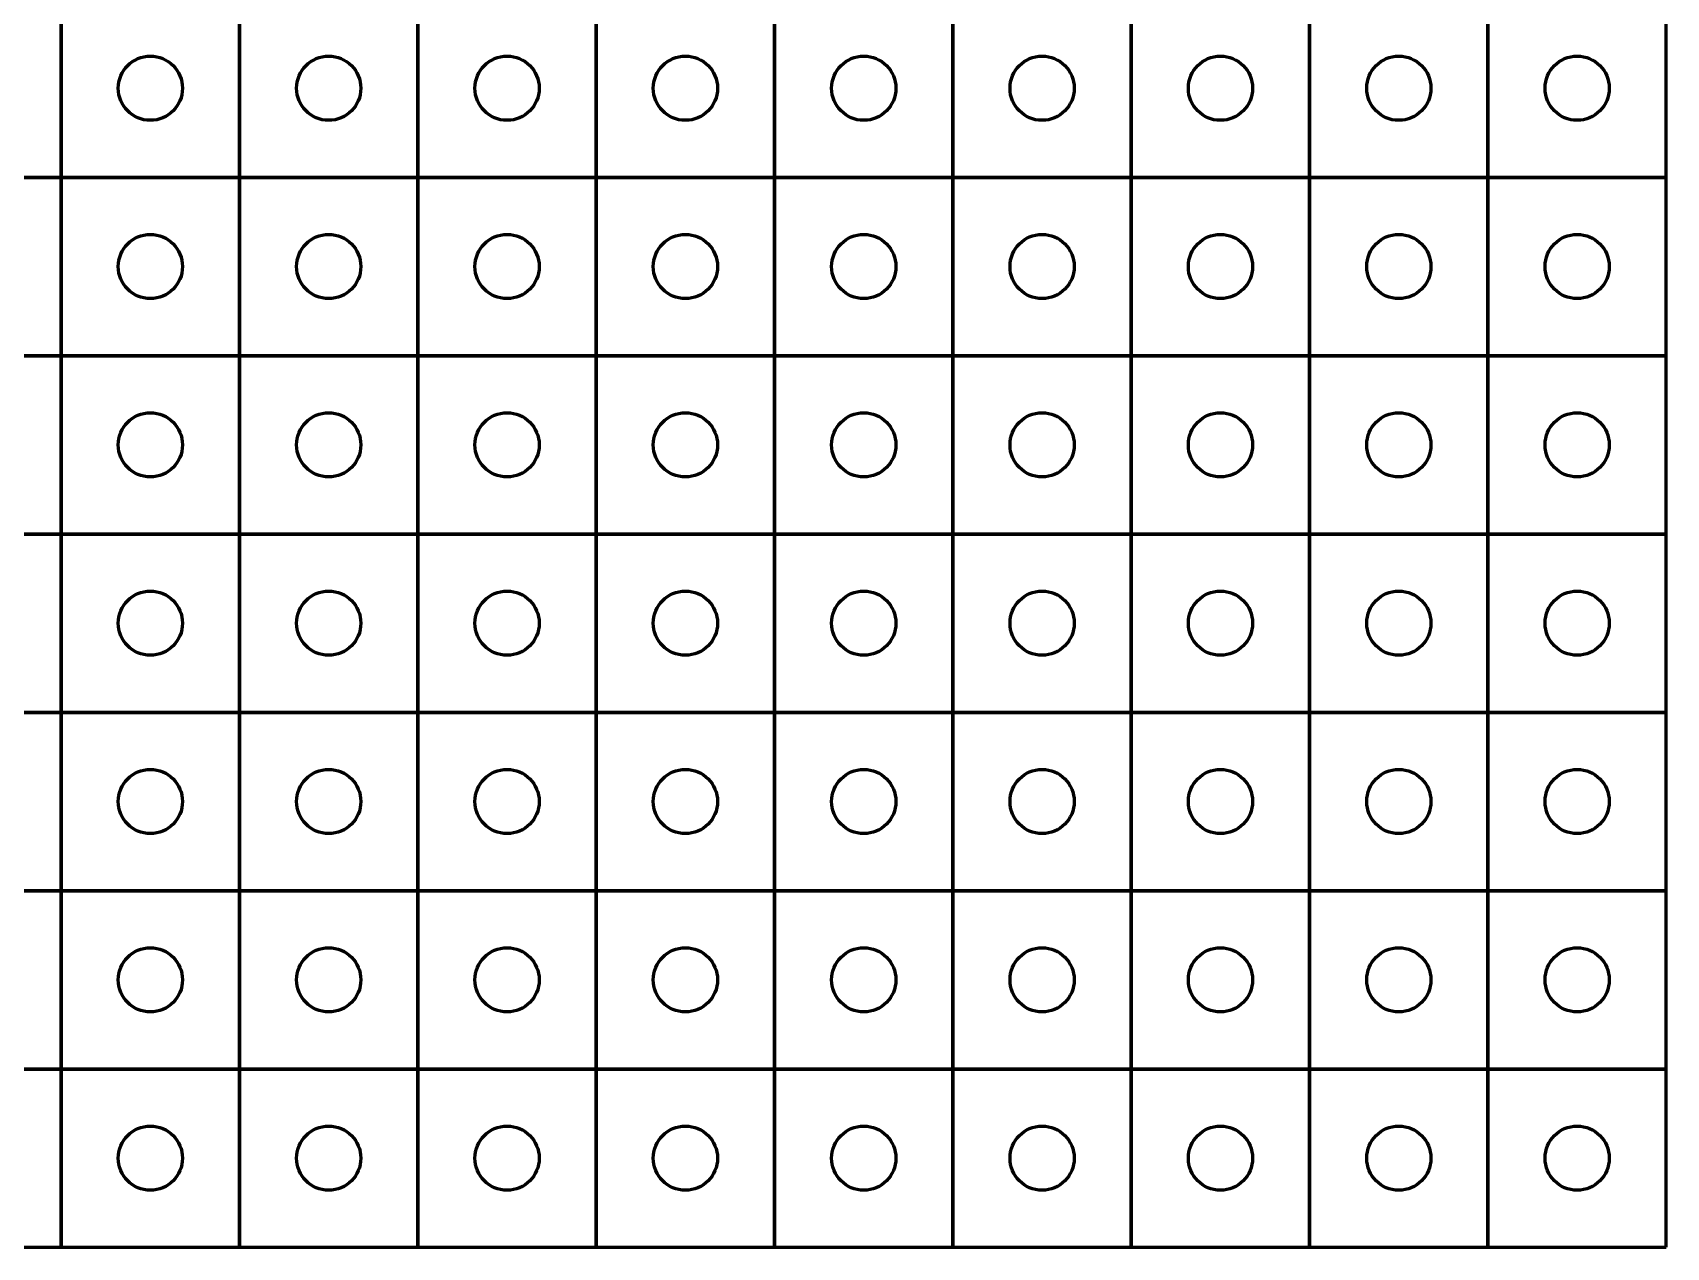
# Model space of a CAD drawing. Header units: millimetres. Extents: x -1927 to 2668, y -5887 to -3281.
# Drawn here: x -1416.5 to -958.5, y -4620.7 to -4280.2 of the extents above; entities that cross this region are included whole.
import ezdxf

# ---------------------------------------------------------------- set-up
doc = ezdxf.new("R2010")
doc.units = ezdxf.units.MM
doc.linetypes.add('K5LT_BASIC', pattern=[0])

# ---------------------------------------------------------------- blocks, each defined once
blk = doc.blocks.new('U278')
at = {"color": 150, "linetype": 'K5LT_BASIC', "lineweight": 60, "true_color": 0x0080ff}
for p, q in [((-1408.47, -4320.74), (-1458.47, -4320.74)), ((-1458.47, -4320.74), (-1458.47, -4370.74)), ((-1408.47, -4370.74), (-1408.47, -4320.74)), ((-1458.47, -4370.74), (-1408.47, -4370.74))]:
    blk.add_line(p, q, dxfattribs=at)
blk = doc.blocks.new('U279')
at = {"color": 150, "linetype": 'K5LT_BASIC', "lineweight": 60, "true_color": 0x0080ff}
for p, q in [((-1358.47, -4320.74), (-1408.47, -4320.74)), ((-1408.47, -4320.74), (-1408.47, -4370.74)), ((-1358.47, -4370.74), (-1358.47, -4320.74)), ((-1408.47, -4370.74), (-1358.47, -4370.74))]:
    blk.add_line(p, q, dxfattribs=at)
blk = doc.blocks.new('U280')
at = {"color": 150, "linetype": 'K5LT_BASIC', "lineweight": 60, "true_color": 0x0080ff}
for p, q in [((-1308.47, -4320.74), (-1358.47, -4320.74)), ((-1358.47, -4320.74), (-1358.47, -4370.74)), ((-1308.47, -4370.74), (-1308.47, -4320.74)), ((-1358.47, -4370.74), (-1308.47, -4370.74))]:
    blk.add_line(p, q, dxfattribs=at)
blk = doc.blocks.new('U281')
at = {"color": 150, "linetype": 'K5LT_BASIC', "lineweight": 60, "true_color": 0x0080ff}
for p, q in [((-1258.47, -4320.74), (-1308.47, -4320.74)), ((-1308.47, -4320.74), (-1308.47, -4370.74)), ((-1258.47, -4370.74), (-1258.47, -4320.74)), ((-1308.47, -4370.74), (-1258.47, -4370.74))]:
    blk.add_line(p, q, dxfattribs=at)
blk = doc.blocks.new('U282')
at = {"color": 150, "linetype": 'K5LT_BASIC', "lineweight": 60, "true_color": 0x0080ff}
for p, q in [((-1208.47, -4320.74), (-1258.47, -4320.74)), ((-1258.47, -4320.74), (-1258.47, -4370.74)), ((-1208.47, -4370.74), (-1208.47, -4320.74)), ((-1258.47, -4370.74), (-1208.47, -4370.74))]:
    blk.add_line(p, q, dxfattribs=at)
blk = doc.blocks.new('U283')
at = {"color": 150, "linetype": 'K5LT_BASIC', "lineweight": 60, "true_color": 0x0080ff}
for p, q in [((-1158.47, -4320.74), (-1208.47, -4320.74)), ((-1208.47, -4320.74), (-1208.47, -4370.74)), ((-1158.47, -4370.74), (-1158.47, -4320.74)), ((-1208.47, -4370.74), (-1158.47, -4370.74))]:
    blk.add_line(p, q, dxfattribs=at)
blk = doc.blocks.new('U284')
at = {"color": 150, "linetype": 'K5LT_BASIC', "lineweight": 60, "true_color": 0x0080ff}
for p, q in [((-1108.47, -4320.74), (-1158.47, -4320.74)), ((-1158.47, -4320.74), (-1158.47, -4370.74)), ((-1108.47, -4370.74), (-1108.47, -4320.74)), ((-1158.47, -4370.74), (-1108.47, -4370.74))]:
    blk.add_line(p, q, dxfattribs=at)
blk = doc.blocks.new('U285')
at = {"color": 150, "linetype": 'K5LT_BASIC', "lineweight": 60, "true_color": 0x0080ff}
for p, q in [((-1058.47, -4320.74), (-1108.47, -4320.74)), ((-1108.47, -4320.74), (-1108.47, -4370.74)), ((-1058.47, -4370.74), (-1058.47, -4320.74)), ((-1108.47, -4370.74), (-1058.47, -4370.74))]:
    blk.add_line(p, q, dxfattribs=at)
blk = doc.blocks.new('U286')
at = {"color": 150, "linetype": 'K5LT_BASIC', "lineweight": 60, "true_color": 0x0080ff}
for p, q in [((-1008.47, -4320.74), (-1058.47, -4320.74)), ((-1058.47, -4320.74), (-1058.47, -4370.74)), ((-1008.47, -4370.74), (-1008.47, -4320.74)), ((-1058.47, -4370.74), (-1008.47, -4370.74))]:
    blk.add_line(p, q, dxfattribs=at)
blk = doc.blocks.new('U287')
at = {"color": 150, "linetype": 'K5LT_BASIC', "lineweight": 60, "true_color": 0x0080ff}
for p, q in [((-958.47, -4320.74), (-1008.47, -4320.74)), ((-1008.47, -4320.74), (-1008.47, -4370.74)), ((-958.47, -4370.74), (-958.47, -4320.74)), ((-1008.47, -4370.74), (-958.47, -4370.74))]:
    blk.add_line(p, q, dxfattribs=at)
blk = doc.blocks.new('U296')
at = {"color": 150, "linetype": 'K5LT_BASIC', "lineweight": 60, "true_color": 0x0080ff}
for p, q in [((-1408.47, -4270.74), (-1458.47, -4270.74)), ((-1458.47, -4270.74), (-1458.47, -4320.74)), ((-1408.47, -4320.74), (-1408.47, -4270.74)), ((-1458.47, -4320.74), (-1408.47, -4320.74))]:
    blk.add_line(p, q, dxfattribs=at)
blk = doc.blocks.new('U297')
at = {"color": 150, "linetype": 'K5LT_BASIC', "lineweight": 60, "true_color": 0x0080ff}
for p, q in [((-1358.47, -4270.74), (-1408.47, -4270.74)), ((-1408.47, -4270.74), (-1408.47, -4320.74)), ((-1358.47, -4320.74), (-1358.47, -4270.74)), ((-1408.47, -4320.74), (-1358.47, -4320.74))]:
    blk.add_line(p, q, dxfattribs=at)
blk = doc.blocks.new('U298')
at = {"color": 150, "linetype": 'K5LT_BASIC', "lineweight": 60, "true_color": 0x0080ff}
for p, q in [((-1308.47, -4270.74), (-1358.47, -4270.74)), ((-1358.47, -4270.74), (-1358.47, -4320.74)), ((-1308.47, -4320.74), (-1308.47, -4270.74)), ((-1358.47, -4320.74), (-1308.47, -4320.74))]:
    blk.add_line(p, q, dxfattribs=at)
blk = doc.blocks.new('U299')
at = {"color": 150, "linetype": 'K5LT_BASIC', "lineweight": 60, "true_color": 0x0080ff}
for p, q in [((-1258.47, -4270.74), (-1308.47, -4270.74)), ((-1308.47, -4270.74), (-1308.47, -4320.74)), ((-1258.47, -4320.74), (-1258.47, -4270.74)), ((-1308.47, -4320.74), (-1258.47, -4320.74))]:
    blk.add_line(p, q, dxfattribs=at)
blk = doc.blocks.new('U300')
at = {"color": 150, "linetype": 'K5LT_BASIC', "lineweight": 60, "true_color": 0x0080ff}
for p, q in [((-1208.47, -4270.74), (-1258.47, -4270.74)), ((-1258.47, -4270.74), (-1258.47, -4320.74)), ((-1208.47, -4320.74), (-1208.47, -4270.74)), ((-1258.47, -4320.74), (-1208.47, -4320.74))]:
    blk.add_line(p, q, dxfattribs=at)
blk = doc.blocks.new('U301')
at = {"color": 150, "linetype": 'K5LT_BASIC', "lineweight": 60, "true_color": 0x0080ff}
for p, q in [((-1158.47, -4270.74), (-1208.47, -4270.74)), ((-1208.47, -4270.74), (-1208.47, -4320.74)), ((-1158.47, -4320.74), (-1158.47, -4270.74)), ((-1208.47, -4320.74), (-1158.47, -4320.74))]:
    blk.add_line(p, q, dxfattribs=at)
blk = doc.blocks.new('U302')
at = {"color": 150, "linetype": 'K5LT_BASIC', "lineweight": 60, "true_color": 0x0080ff}
for p, q in [((-1108.47, -4270.74), (-1158.47, -4270.74)), ((-1158.47, -4270.74), (-1158.47, -4320.74)), ((-1108.47, -4320.74), (-1108.47, -4270.74)), ((-1158.47, -4320.74), (-1108.47, -4320.74))]:
    blk.add_line(p, q, dxfattribs=at)
blk = doc.blocks.new('U303')
at = {"color": 150, "linetype": 'K5LT_BASIC', "lineweight": 60, "true_color": 0x0080ff}
for p, q in [((-1058.47, -4270.74), (-1108.47, -4270.74)), ((-1108.47, -4270.74), (-1108.47, -4320.74)), ((-1058.47, -4320.74), (-1058.47, -4270.74)), ((-1108.47, -4320.74), (-1058.47, -4320.74))]:
    blk.add_line(p, q, dxfattribs=at)
blk = doc.blocks.new('U304')
at = {"color": 150, "linetype": 'K5LT_BASIC', "lineweight": 60, "true_color": 0x0080ff}
for p, q in [((-1008.47, -4270.74), (-1058.47, -4270.74)), ((-1058.47, -4270.74), (-1058.47, -4320.74)), ((-1008.47, -4320.74), (-1008.47, -4270.74)), ((-1058.47, -4320.74), (-1008.47, -4320.74))]:
    blk.add_line(p, q, dxfattribs=at)
blk = doc.blocks.new('U305')
at = {"color": 150, "linetype": 'K5LT_BASIC', "lineweight": 60, "true_color": 0x0080ff}
for p, q in [((-958.47, -4270.74), (-1008.47, -4270.74)), ((-1008.47, -4270.74), (-1008.47, -4320.74)), ((-958.47, -4320.74), (-958.47, -4270.74)), ((-1008.47, -4320.74), (-958.47, -4320.74))]:
    blk.add_line(p, q, dxfattribs=at)
blk = doc.blocks.new('U368')
at = {"color": 150, "linetype": 'K5LT_BASIC', "lineweight": 60, "true_color": 0x0080ff}
for p, q in [((-1408.47, -4570.74), (-1458.47, -4570.74)), ((-1458.47, -4570.74), (-1458.47, -4620.74)), ((-1408.47, -4620.74), (-1408.47, -4570.74)), ((-1458.47, -4620.74), (-1408.47, -4620.74))]:
    blk.add_line(p, q, dxfattribs=at)
blk = doc.blocks.new('U369')
at = {"color": 150, "linetype": 'K5LT_BASIC', "lineweight": 60, "true_color": 0x0080ff}
for p, q in [((-1358.47, -4570.74), (-1408.47, -4570.74)), ((-1408.47, -4570.74), (-1408.47, -4620.74)), ((-1358.47, -4620.74), (-1358.47, -4570.74)), ((-1408.47, -4620.74), (-1358.47, -4620.74))]:
    blk.add_line(p, q, dxfattribs=at)
blk = doc.blocks.new('U370')
at = {"color": 150, "linetype": 'K5LT_BASIC', "lineweight": 60, "true_color": 0x0080ff}
for p, q in [((-1308.47, -4570.74), (-1358.47, -4570.74)), ((-1358.47, -4570.74), (-1358.47, -4620.74)), ((-1308.47, -4620.74), (-1308.47, -4570.74)), ((-1358.47, -4620.74), (-1308.47, -4620.74))]:
    blk.add_line(p, q, dxfattribs=at)
blk = doc.blocks.new('U371')
at = {"color": 150, "linetype": 'K5LT_BASIC', "lineweight": 60, "true_color": 0x0080ff}
for p, q in [((-1258.47, -4570.74), (-1308.47, -4570.74)), ((-1308.47, -4570.74), (-1308.47, -4620.74)), ((-1258.47, -4620.74), (-1258.47, -4570.74)), ((-1308.47, -4620.74), (-1258.47, -4620.74))]:
    blk.add_line(p, q, dxfattribs=at)
blk = doc.blocks.new('U372')
at = {"color": 150, "linetype": 'K5LT_BASIC', "lineweight": 60, "true_color": 0x0080ff}
for p, q in [((-1208.47, -4570.74), (-1258.47, -4570.74)), ((-1258.47, -4570.74), (-1258.47, -4620.74)), ((-1208.47, -4620.74), (-1208.47, -4570.74)), ((-1258.47, -4620.74), (-1208.47, -4620.74))]:
    blk.add_line(p, q, dxfattribs=at)
blk = doc.blocks.new('U373')
at = {"color": 150, "linetype": 'K5LT_BASIC', "lineweight": 60, "true_color": 0x0080ff}
for p, q in [((-1158.47, -4570.74), (-1208.47, -4570.74)), ((-1208.47, -4570.74), (-1208.47, -4620.74)), ((-1158.47, -4620.74), (-1158.47, -4570.74)), ((-1208.47, -4620.74), (-1158.47, -4620.74))]:
    blk.add_line(p, q, dxfattribs=at)
blk = doc.blocks.new('U374')
at = {"color": 150, "linetype": 'K5LT_BASIC', "lineweight": 60, "true_color": 0x0080ff}
for p, q in [((-1108.47, -4570.74), (-1158.47, -4570.74)), ((-1158.47, -4570.74), (-1158.47, -4620.74)), ((-1108.47, -4620.74), (-1108.47, -4570.74)), ((-1158.47, -4620.74), (-1108.47, -4620.74))]:
    blk.add_line(p, q, dxfattribs=at)
blk = doc.blocks.new('U375')
at = {"color": 150, "linetype": 'K5LT_BASIC', "lineweight": 60, "true_color": 0x0080ff}
for p, q in [((-1058.47, -4570.74), (-1108.47, -4570.74)), ((-1108.47, -4570.74), (-1108.47, -4620.74)), ((-1058.47, -4620.74), (-1058.47, -4570.74)), ((-1108.47, -4620.74), (-1058.47, -4620.74))]:
    blk.add_line(p, q, dxfattribs=at)
blk = doc.blocks.new('U376')
at = {"color": 150, "linetype": 'K5LT_BASIC', "lineweight": 60, "true_color": 0x0080ff}
for p, q in [((-1008.47, -4570.74), (-1058.47, -4570.74)), ((-1058.47, -4570.74), (-1058.47, -4620.74)), ((-1008.47, -4620.74), (-1008.47, -4570.74)), ((-1058.47, -4620.74), (-1008.47, -4620.74))]:
    blk.add_line(p, q, dxfattribs=at)
blk = doc.blocks.new('U377')
at = {"color": 150, "linetype": 'K5LT_BASIC', "lineweight": 60, "true_color": 0x0080ff}
for p, q in [((-958.47, -4570.74), (-1008.47, -4570.74)), ((-1008.47, -4570.74), (-1008.47, -4620.74)), ((-958.47, -4620.74), (-958.47, -4570.74)), ((-1008.47, -4620.74), (-958.47, -4620.74))]:
    blk.add_line(p, q, dxfattribs=at)
blk = doc.blocks.new('U386')
at = {"color": 150, "linetype": 'K5LT_BASIC', "lineweight": 60, "true_color": 0x0080ff}
for p, q in [((-1408.47, -4520.74), (-1458.47, -4520.74)), ((-1458.47, -4520.74), (-1458.47, -4570.74)), ((-1408.47, -4570.74), (-1408.47, -4520.74)), ((-1458.47, -4570.74), (-1408.47, -4570.74))]:
    blk.add_line(p, q, dxfattribs=at)
blk = doc.blocks.new('U387')
at = {"color": 150, "linetype": 'K5LT_BASIC', "lineweight": 60, "true_color": 0x0080ff}
for p, q in [((-1358.47, -4520.74), (-1408.47, -4520.74)), ((-1408.47, -4520.74), (-1408.47, -4570.74)), ((-1358.47, -4570.74), (-1358.47, -4520.74)), ((-1408.47, -4570.74), (-1358.47, -4570.74))]:
    blk.add_line(p, q, dxfattribs=at)
blk = doc.blocks.new('U388')
at = {"color": 150, "linetype": 'K5LT_BASIC', "lineweight": 60, "true_color": 0x0080ff}
for p, q in [((-1308.47, -4520.74), (-1358.47, -4520.74)), ((-1358.47, -4520.74), (-1358.47, -4570.74)), ((-1308.47, -4570.74), (-1308.47, -4520.74)), ((-1358.47, -4570.74), (-1308.47, -4570.74))]:
    blk.add_line(p, q, dxfattribs=at)
blk = doc.blocks.new('U389')
at = {"color": 150, "linetype": 'K5LT_BASIC', "lineweight": 60, "true_color": 0x0080ff}
for p, q in [((-1258.47, -4520.74), (-1308.47, -4520.74)), ((-1308.47, -4520.74), (-1308.47, -4570.74)), ((-1258.47, -4570.74), (-1258.47, -4520.74)), ((-1308.47, -4570.74), (-1258.47, -4570.74))]:
    blk.add_line(p, q, dxfattribs=at)
blk = doc.blocks.new('U390')
at = {"color": 150, "linetype": 'K5LT_BASIC', "lineweight": 60, "true_color": 0x0080ff}
for p, q in [((-1208.47, -4520.74), (-1258.47, -4520.74)), ((-1258.47, -4520.74), (-1258.47, -4570.74)), ((-1208.47, -4570.74), (-1208.47, -4520.74)), ((-1258.47, -4570.74), (-1208.47, -4570.74))]:
    blk.add_line(p, q, dxfattribs=at)
blk = doc.blocks.new('U391')
at = {"color": 150, "linetype": 'K5LT_BASIC', "lineweight": 60, "true_color": 0x0080ff}
for p, q in [((-1158.47, -4520.74), (-1208.47, -4520.74)), ((-1208.47, -4520.74), (-1208.47, -4570.74)), ((-1158.47, -4570.74), (-1158.47, -4520.74)), ((-1208.47, -4570.74), (-1158.47, -4570.74))]:
    blk.add_line(p, q, dxfattribs=at)
blk = doc.blocks.new('U392')
at = {"color": 150, "linetype": 'K5LT_BASIC', "lineweight": 60, "true_color": 0x0080ff}
for p, q in [((-1108.47, -4520.74), (-1158.47, -4520.74)), ((-1158.47, -4520.74), (-1158.47, -4570.74)), ((-1108.47, -4570.74), (-1108.47, -4520.74)), ((-1158.47, -4570.74), (-1108.47, -4570.74))]:
    blk.add_line(p, q, dxfattribs=at)
blk = doc.blocks.new('U393')
at = {"color": 150, "linetype": 'K5LT_BASIC', "lineweight": 60, "true_color": 0x0080ff}
for p, q in [((-1058.47, -4520.74), (-1108.47, -4520.74)), ((-1108.47, -4520.74), (-1108.47, -4570.74)), ((-1058.47, -4570.74), (-1058.47, -4520.74)), ((-1108.47, -4570.74), (-1058.47, -4570.74))]:
    blk.add_line(p, q, dxfattribs=at)
blk = doc.blocks.new('U394')
at = {"color": 150, "linetype": 'K5LT_BASIC', "lineweight": 60, "true_color": 0x0080ff}
for p, q in [((-1008.47, -4520.74), (-1058.47, -4520.74)), ((-1058.47, -4520.74), (-1058.47, -4570.74)), ((-1008.47, -4570.74), (-1008.47, -4520.74)), ((-1058.47, -4570.74), (-1008.47, -4570.74))]:
    blk.add_line(p, q, dxfattribs=at)
blk = doc.blocks.new('U395')
at = {"color": 150, "linetype": 'K5LT_BASIC', "lineweight": 60, "true_color": 0x0080ff}
for p, q in [((-958.47, -4520.74), (-1008.47, -4520.74)), ((-1008.47, -4520.74), (-1008.47, -4570.74)), ((-958.47, -4570.74), (-958.47, -4520.74)), ((-1008.47, -4570.74), (-958.47, -4570.74))]:
    blk.add_line(p, q, dxfattribs=at)
blk = doc.blocks.new('U404')
at = {"color": 150, "linetype": 'K5LT_BASIC', "lineweight": 60, "true_color": 0x0080ff}
for p, q in [((-1408.47, -4470.74), (-1458.47, -4470.74)), ((-1458.47, -4470.74), (-1458.47, -4520.74)), ((-1408.47, -4520.74), (-1408.47, -4470.74)), ((-1458.47, -4520.74), (-1408.47, -4520.74))]:
    blk.add_line(p, q, dxfattribs=at)
blk = doc.blocks.new('U405')
at = {"color": 150, "linetype": 'K5LT_BASIC', "lineweight": 60, "true_color": 0x0080ff}
for p, q in [((-1358.47, -4470.74), (-1408.47, -4470.74)), ((-1408.47, -4470.74), (-1408.47, -4520.74)), ((-1358.47, -4520.74), (-1358.47, -4470.74)), ((-1408.47, -4520.74), (-1358.47, -4520.74))]:
    blk.add_line(p, q, dxfattribs=at)
blk = doc.blocks.new('U406')
at = {"color": 150, "linetype": 'K5LT_BASIC', "lineweight": 60, "true_color": 0x0080ff}
for p, q in [((-1308.47, -4470.74), (-1358.47, -4470.74)), ((-1358.47, -4470.74), (-1358.47, -4520.74)), ((-1308.47, -4520.74), (-1308.47, -4470.74)), ((-1358.47, -4520.74), (-1308.47, -4520.74))]:
    blk.add_line(p, q, dxfattribs=at)
blk = doc.blocks.new('U407')
at = {"color": 150, "linetype": 'K5LT_BASIC', "lineweight": 60, "true_color": 0x0080ff}
for p, q in [((-1258.47, -4470.74), (-1308.47, -4470.74)), ((-1308.47, -4470.74), (-1308.47, -4520.74)), ((-1258.47, -4520.74), (-1258.47, -4470.74)), ((-1308.47, -4520.74), (-1258.47, -4520.74))]:
    blk.add_line(p, q, dxfattribs=at)
blk = doc.blocks.new('U408')
at = {"color": 150, "linetype": 'K5LT_BASIC', "lineweight": 60, "true_color": 0x0080ff}
for p, q in [((-1208.47, -4470.74), (-1258.47, -4470.74)), ((-1258.47, -4470.74), (-1258.47, -4520.74)), ((-1208.47, -4520.74), (-1208.47, -4470.74)), ((-1258.47, -4520.74), (-1208.47, -4520.74))]:
    blk.add_line(p, q, dxfattribs=at)
blk = doc.blocks.new('U409')
at = {"color": 150, "linetype": 'K5LT_BASIC', "lineweight": 60, "true_color": 0x0080ff}
for p, q in [((-1158.47, -4470.74), (-1208.47, -4470.74)), ((-1208.47, -4470.74), (-1208.47, -4520.74)), ((-1158.47, -4520.74), (-1158.47, -4470.74)), ((-1208.47, -4520.74), (-1158.47, -4520.74))]:
    blk.add_line(p, q, dxfattribs=at)
blk = doc.blocks.new('U410')
at = {"color": 150, "linetype": 'K5LT_BASIC', "lineweight": 60, "true_color": 0x0080ff}
for p, q in [((-1108.47, -4470.74), (-1158.47, -4470.74)), ((-1158.47, -4470.74), (-1158.47, -4520.74)), ((-1108.47, -4520.74), (-1108.47, -4470.74)), ((-1158.47, -4520.74), (-1108.47, -4520.74))]:
    blk.add_line(p, q, dxfattribs=at)
blk = doc.blocks.new('U411')
at = {"color": 150, "linetype": 'K5LT_BASIC', "lineweight": 60, "true_color": 0x0080ff}
for p, q in [((-1058.47, -4470.74), (-1108.47, -4470.74)), ((-1108.47, -4470.74), (-1108.47, -4520.74)), ((-1058.47, -4520.74), (-1058.47, -4470.74)), ((-1108.47, -4520.74), (-1058.47, -4520.74))]:
    blk.add_line(p, q, dxfattribs=at)
blk = doc.blocks.new('U412')
at = {"color": 150, "linetype": 'K5LT_BASIC', "lineweight": 60, "true_color": 0x0080ff}
for p, q in [((-1008.47, -4470.74), (-1058.47, -4470.74)), ((-1058.47, -4470.74), (-1058.47, -4520.74)), ((-1008.47, -4520.74), (-1008.47, -4470.74)), ((-1058.47, -4520.74), (-1008.47, -4520.74))]:
    blk.add_line(p, q, dxfattribs=at)
blk = doc.blocks.new('U413')
at = {"color": 150, "linetype": 'K5LT_BASIC', "lineweight": 60, "true_color": 0x0080ff}
for p, q in [((-958.47, -4470.74), (-1008.47, -4470.74)), ((-1008.47, -4470.74), (-1008.47, -4520.74)), ((-958.47, -4520.74), (-958.47, -4470.74)), ((-1008.47, -4520.74), (-958.47, -4520.74))]:
    blk.add_line(p, q, dxfattribs=at)
blk = doc.blocks.new('U422')
at = {"color": 150, "linetype": 'K5LT_BASIC', "lineweight": 60, "true_color": 0x0080ff}
for p, q in [((-1408.47, -4420.74), (-1458.47, -4420.74)), ((-1458.47, -4420.74), (-1458.47, -4470.74)), ((-1408.47, -4470.74), (-1408.47, -4420.74)), ((-1458.47, -4470.74), (-1408.47, -4470.74))]:
    blk.add_line(p, q, dxfattribs=at)
blk = doc.blocks.new('U423')
at = {"color": 150, "linetype": 'K5LT_BASIC', "lineweight": 60, "true_color": 0x0080ff}
for p, q in [((-1358.47, -4420.74), (-1408.47, -4420.74)), ((-1408.47, -4420.74), (-1408.47, -4470.74)), ((-1358.47, -4470.74), (-1358.47, -4420.74)), ((-1408.47, -4470.74), (-1358.47, -4470.74))]:
    blk.add_line(p, q, dxfattribs=at)
blk = doc.blocks.new('U424')
at = {"color": 150, "linetype": 'K5LT_BASIC', "lineweight": 60, "true_color": 0x0080ff}
for p, q in [((-1308.47, -4420.74), (-1358.47, -4420.74)), ((-1358.47, -4420.74), (-1358.47, -4470.74)), ((-1308.47, -4470.74), (-1308.47, -4420.74)), ((-1358.47, -4470.74), (-1308.47, -4470.74))]:
    blk.add_line(p, q, dxfattribs=at)
blk = doc.blocks.new('U425')
at = {"color": 150, "linetype": 'K5LT_BASIC', "lineweight": 60, "true_color": 0x0080ff}
for p, q in [((-1258.47, -4420.74), (-1308.47, -4420.74)), ((-1308.47, -4420.74), (-1308.47, -4470.74)), ((-1258.47, -4470.74), (-1258.47, -4420.74)), ((-1308.47, -4470.74), (-1258.47, -4470.74))]:
    blk.add_line(p, q, dxfattribs=at)
blk = doc.blocks.new('U426')
at = {"color": 150, "linetype": 'K5LT_BASIC', "lineweight": 60, "true_color": 0x0080ff}
for p, q in [((-1208.47, -4420.74), (-1258.47, -4420.74)), ((-1258.47, -4420.74), (-1258.47, -4470.74)), ((-1208.47, -4470.74), (-1208.47, -4420.74)), ((-1258.47, -4470.74), (-1208.47, -4470.74))]:
    blk.add_line(p, q, dxfattribs=at)
blk = doc.blocks.new('U427')
at = {"color": 150, "linetype": 'K5LT_BASIC', "lineweight": 60, "true_color": 0x0080ff}
for p, q in [((-1158.47, -4420.74), (-1208.47, -4420.74)), ((-1208.47, -4420.74), (-1208.47, -4470.74)), ((-1158.47, -4470.74), (-1158.47, -4420.74)), ((-1208.47, -4470.74), (-1158.47, -4470.74))]:
    blk.add_line(p, q, dxfattribs=at)
blk = doc.blocks.new('U428')
at = {"color": 150, "linetype": 'K5LT_BASIC', "lineweight": 60, "true_color": 0x0080ff}
for p, q in [((-1108.47, -4420.74), (-1158.47, -4420.74)), ((-1158.47, -4420.74), (-1158.47, -4470.74)), ((-1108.47, -4470.74), (-1108.47, -4420.74)), ((-1158.47, -4470.74), (-1108.47, -4470.74))]:
    blk.add_line(p, q, dxfattribs=at)
blk = doc.blocks.new('U429')
at = {"color": 150, "linetype": 'K5LT_BASIC', "lineweight": 60, "true_color": 0x0080ff}
for p, q in [((-1058.47, -4420.74), (-1108.47, -4420.74)), ((-1108.47, -4420.74), (-1108.47, -4470.74)), ((-1058.47, -4470.74), (-1058.47, -4420.74)), ((-1108.47, -4470.74), (-1058.47, -4470.74))]:
    blk.add_line(p, q, dxfattribs=at)
blk = doc.blocks.new('U430')
at = {"color": 150, "linetype": 'K5LT_BASIC', "lineweight": 60, "true_color": 0x0080ff}
for p, q in [((-1008.47, -4420.74), (-1058.47, -4420.74)), ((-1058.47, -4420.74), (-1058.47, -4470.74)), ((-1008.47, -4470.74), (-1008.47, -4420.74)), ((-1058.47, -4470.74), (-1008.47, -4470.74))]:
    blk.add_line(p, q, dxfattribs=at)
blk = doc.blocks.new('U431')
at = {"color": 150, "linetype": 'K5LT_BASIC', "lineweight": 60, "true_color": 0x0080ff}
for p, q in [((-958.47, -4420.74), (-1008.47, -4420.74)), ((-1008.47, -4420.74), (-1008.47, -4470.74)), ((-958.47, -4470.74), (-958.47, -4420.74)), ((-1008.47, -4470.74), (-958.47, -4470.74))]:
    blk.add_line(p, q, dxfattribs=at)
blk = doc.blocks.new('U440')
at = {"color": 150, "linetype": 'K5LT_BASIC', "lineweight": 60, "true_color": 0x0080ff}
for p, q in [((-1408.47, -4370.74), (-1458.47, -4370.74)), ((-1458.47, -4370.74), (-1458.47, -4420.74)), ((-1408.47, -4420.74), (-1408.47, -4370.74)), ((-1458.47, -4420.74), (-1408.47, -4420.74))]:
    blk.add_line(p, q, dxfattribs=at)
blk = doc.blocks.new('U441')
at = {"color": 150, "linetype": 'K5LT_BASIC', "lineweight": 60, "true_color": 0x0080ff}
for p, q in [((-1358.47, -4370.74), (-1408.47, -4370.74)), ((-1408.47, -4370.74), (-1408.47, -4420.74)), ((-1358.47, -4420.74), (-1358.47, -4370.74)), ((-1408.47, -4420.74), (-1358.47, -4420.74))]:
    blk.add_line(p, q, dxfattribs=at)
blk = doc.blocks.new('U442')
at = {"color": 150, "linetype": 'K5LT_BASIC', "lineweight": 60, "true_color": 0x0080ff}
for p, q in [((-1308.47, -4370.74), (-1358.47, -4370.74)), ((-1358.47, -4370.74), (-1358.47, -4420.74)), ((-1308.47, -4420.74), (-1308.47, -4370.74)), ((-1358.47, -4420.74), (-1308.47, -4420.74))]:
    blk.add_line(p, q, dxfattribs=at)
blk = doc.blocks.new('U443')
at = {"color": 150, "linetype": 'K5LT_BASIC', "lineweight": 60, "true_color": 0x0080ff}
for p, q in [((-1258.47, -4370.74), (-1308.47, -4370.74)), ((-1308.47, -4370.74), (-1308.47, -4420.74)), ((-1258.47, -4420.74), (-1258.47, -4370.74)), ((-1308.47, -4420.74), (-1258.47, -4420.74))]:
    blk.add_line(p, q, dxfattribs=at)
blk = doc.blocks.new('U444')
at = {"color": 150, "linetype": 'K5LT_BASIC', "lineweight": 60, "true_color": 0x0080ff}
for p, q in [((-1208.47, -4370.74), (-1258.47, -4370.74)), ((-1258.47, -4370.74), (-1258.47, -4420.74)), ((-1208.47, -4420.74), (-1208.47, -4370.74)), ((-1258.47, -4420.74), (-1208.47, -4420.74))]:
    blk.add_line(p, q, dxfattribs=at)
blk = doc.blocks.new('U445')
at = {"color": 150, "linetype": 'K5LT_BASIC', "lineweight": 60, "true_color": 0x0080ff}
for p, q in [((-1158.47, -4370.74), (-1208.47, -4370.74)), ((-1208.47, -4370.74), (-1208.47, -4420.74)), ((-1158.47, -4420.74), (-1158.47, -4370.74)), ((-1208.47, -4420.74), (-1158.47, -4420.74))]:
    blk.add_line(p, q, dxfattribs=at)
blk = doc.blocks.new('U446')
at = {"color": 150, "linetype": 'K5LT_BASIC', "lineweight": 60, "true_color": 0x0080ff}
for p, q in [((-1108.47, -4370.74), (-1158.47, -4370.74)), ((-1158.47, -4370.74), (-1158.47, -4420.74)), ((-1108.47, -4420.74), (-1108.47, -4370.74)), ((-1158.47, -4420.74), (-1108.47, -4420.74))]:
    blk.add_line(p, q, dxfattribs=at)
blk = doc.blocks.new('U447')
at = {"color": 150, "linetype": 'K5LT_BASIC', "lineweight": 60, "true_color": 0x0080ff}
for p, q in [((-1058.47, -4370.74), (-1108.47, -4370.74)), ((-1108.47, -4370.74), (-1108.47, -4420.74)), ((-1058.47, -4420.74), (-1058.47, -4370.74)), ((-1108.47, -4420.74), (-1058.47, -4420.74))]:
    blk.add_line(p, q, dxfattribs=at)
blk = doc.blocks.new('U448')
at = {"color": 150, "linetype": 'K5LT_BASIC', "lineweight": 60, "true_color": 0x0080ff}
for p, q in [((-1008.47, -4370.74), (-1058.47, -4370.74)), ((-1058.47, -4370.74), (-1058.47, -4420.74)), ((-1008.47, -4420.74), (-1008.47, -4370.74)), ((-1058.47, -4420.74), (-1008.47, -4420.74))]:
    blk.add_line(p, q, dxfattribs=at)
blk = doc.blocks.new('U449')
at = {"color": 150, "linetype": 'K5LT_BASIC', "lineweight": 60, "true_color": 0x0080ff}
for p, q in [((-958.47, -4370.74), (-1008.47, -4370.74)), ((-1008.47, -4370.74), (-1008.47, -4420.74)), ((-958.47, -4420.74), (-958.47, -4370.74)), ((-1008.47, -4420.74), (-958.47, -4420.74))]:
    blk.add_line(p, q, dxfattribs=at)

msp = doc.modelspace()

# ---------------------------------------------------------------- linework, layer by layer
at = {"color": 150, "linetype": 'K5LT_BASIC', "lineweight": 60, "true_color": 0x0080ff}
for centre in [(-1383.47, -4295.74), (-1333.47, -4295.74), (-1283.47, -4295.74), (-1233.47, -4295.74), (-1183.47, -4295.74), (-1133.47, -4295.74), (-1083.47, -4295.74), (-1033.47, -4295.74), (-983.47, -4295.74), (-1383.47, -4345.74), (-1333.47, -4345.74), (-1283.47, -4345.74), (-1233.47, -4345.74), (-1183.47, -4345.74), (-1133.47, -4345.74), (-1083.47, -4345.74), (-1033.47, -4345.74), (-983.47, -4345.74), (-1383.47, -4395.74), (-1333.47, -4395.74), (-1283.47, -4395.74), (-1233.47, -4395.74), (-1183.47, -4395.74), (-1133.47, -4395.74), (-1083.47, -4395.74), (-1033.47, -4395.74), (-983.47, -4395.74), (-1383.47, -4445.74), (-1333.47, -4445.74), (-1283.47, -4445.74), (-1233.47, -4445.74), (-1183.47, -4445.74), (-1133.47, -4445.74), (-1083.47, -4445.74), (-1033.47, -4445.74), (-983.47, -4445.74), (-1383.47, -4495.74), (-1333.47, -4495.74), (-1283.47, -4495.74), (-1233.47, -4495.74), (-1183.47, -4495.74), (-1133.47, -4495.74), (-1083.47, -4495.74), (-1033.47, -4495.74), (-983.47, -4495.74), (-1383.47, -4545.74), (-1333.47, -4545.74), (-1283.47, -4545.74), (-1233.47, -4545.74), (-1183.47, -4545.74), (-1133.47, -4545.74), (-1083.47, -4545.74), (-1033.47, -4545.74), (-983.47, -4545.74), (-1383.47, -4595.74), (-1333.47, -4595.74), (-1283.47, -4595.74), (-1233.47, -4595.74), (-1183.47, -4595.74), (-1133.47, -4595.74), (-1083.47, -4595.74), (-1033.47, -4595.74), (-983.47, -4595.74)]:
    msp.add_circle(centre, 9, dxfattribs=at)

# ---------------------------------------------------------------- block references
for name in ['U296', 'U297', 'U298', 'U299', 'U300', 'U301', 'U302', 'U303', 'U304', 'U305', 'U278', 'U279', 'U280', 'U281', 'U282', 'U283', 'U284', 'U285', 'U286', 'U287', 'U440', 'U441', 'U442', 'U443', 'U444', 'U445', 'U446', 'U447', 'U448', 'U449', 'U422', 'U423', 'U424', 'U425', 'U426', 'U427', 'U428', 'U429', 'U430', 'U431', 'U404', 'U405', 'U406', 'U407', 'U408', 'U409', 'U410', 'U411', 'U412', 'U413', 'U386', 'U387', 'U388', 'U389', 'U390', 'U391', 'U392', 'U393', 'U394', 'U395', 'U368', 'U369', 'U370', 'U371', 'U372', 'U373', 'U374', 'U375', 'U376', 'U377']:
    msp.add_blockref(name, (0, 0))

doc.saveas('drawing.dxf')
